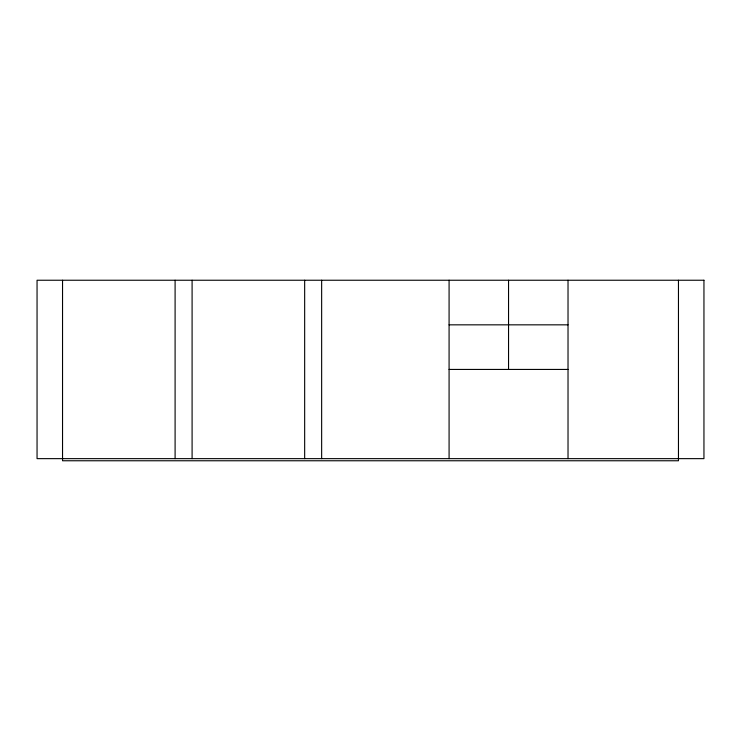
<?xml version="1.0" encoding="UTF-8"?>
<svg xmlns="http://www.w3.org/2000/svg" width="741" height="741" viewBox="0 0 741 741"><rect width="100%" height="100%" fill="white"/><g stroke="black" fill="none" stroke-linecap="round" stroke-linejoin="round"><path stroke-width="1.11" d="M449.083 324.836L568.023 324.836M449.083 369.435L568.023 369.435M678.46 280.237L678.46 460.763L62.54 460.763L62.54 280.237M568.023 280.237L568.023 458.642M508.548 280.237L508.548 369.435M449.083 280.237L449.083 458.642M321.65 280.237L321.65 458.642M304.662 280.237L304.662 458.642M192.095 280.237L192.095 458.642M175.098 280.237L175.098 458.642M703.95 280.237L37.05 280.237L37.05 458.642L703.95 458.642L703.95 280.237"/></g></svg>
